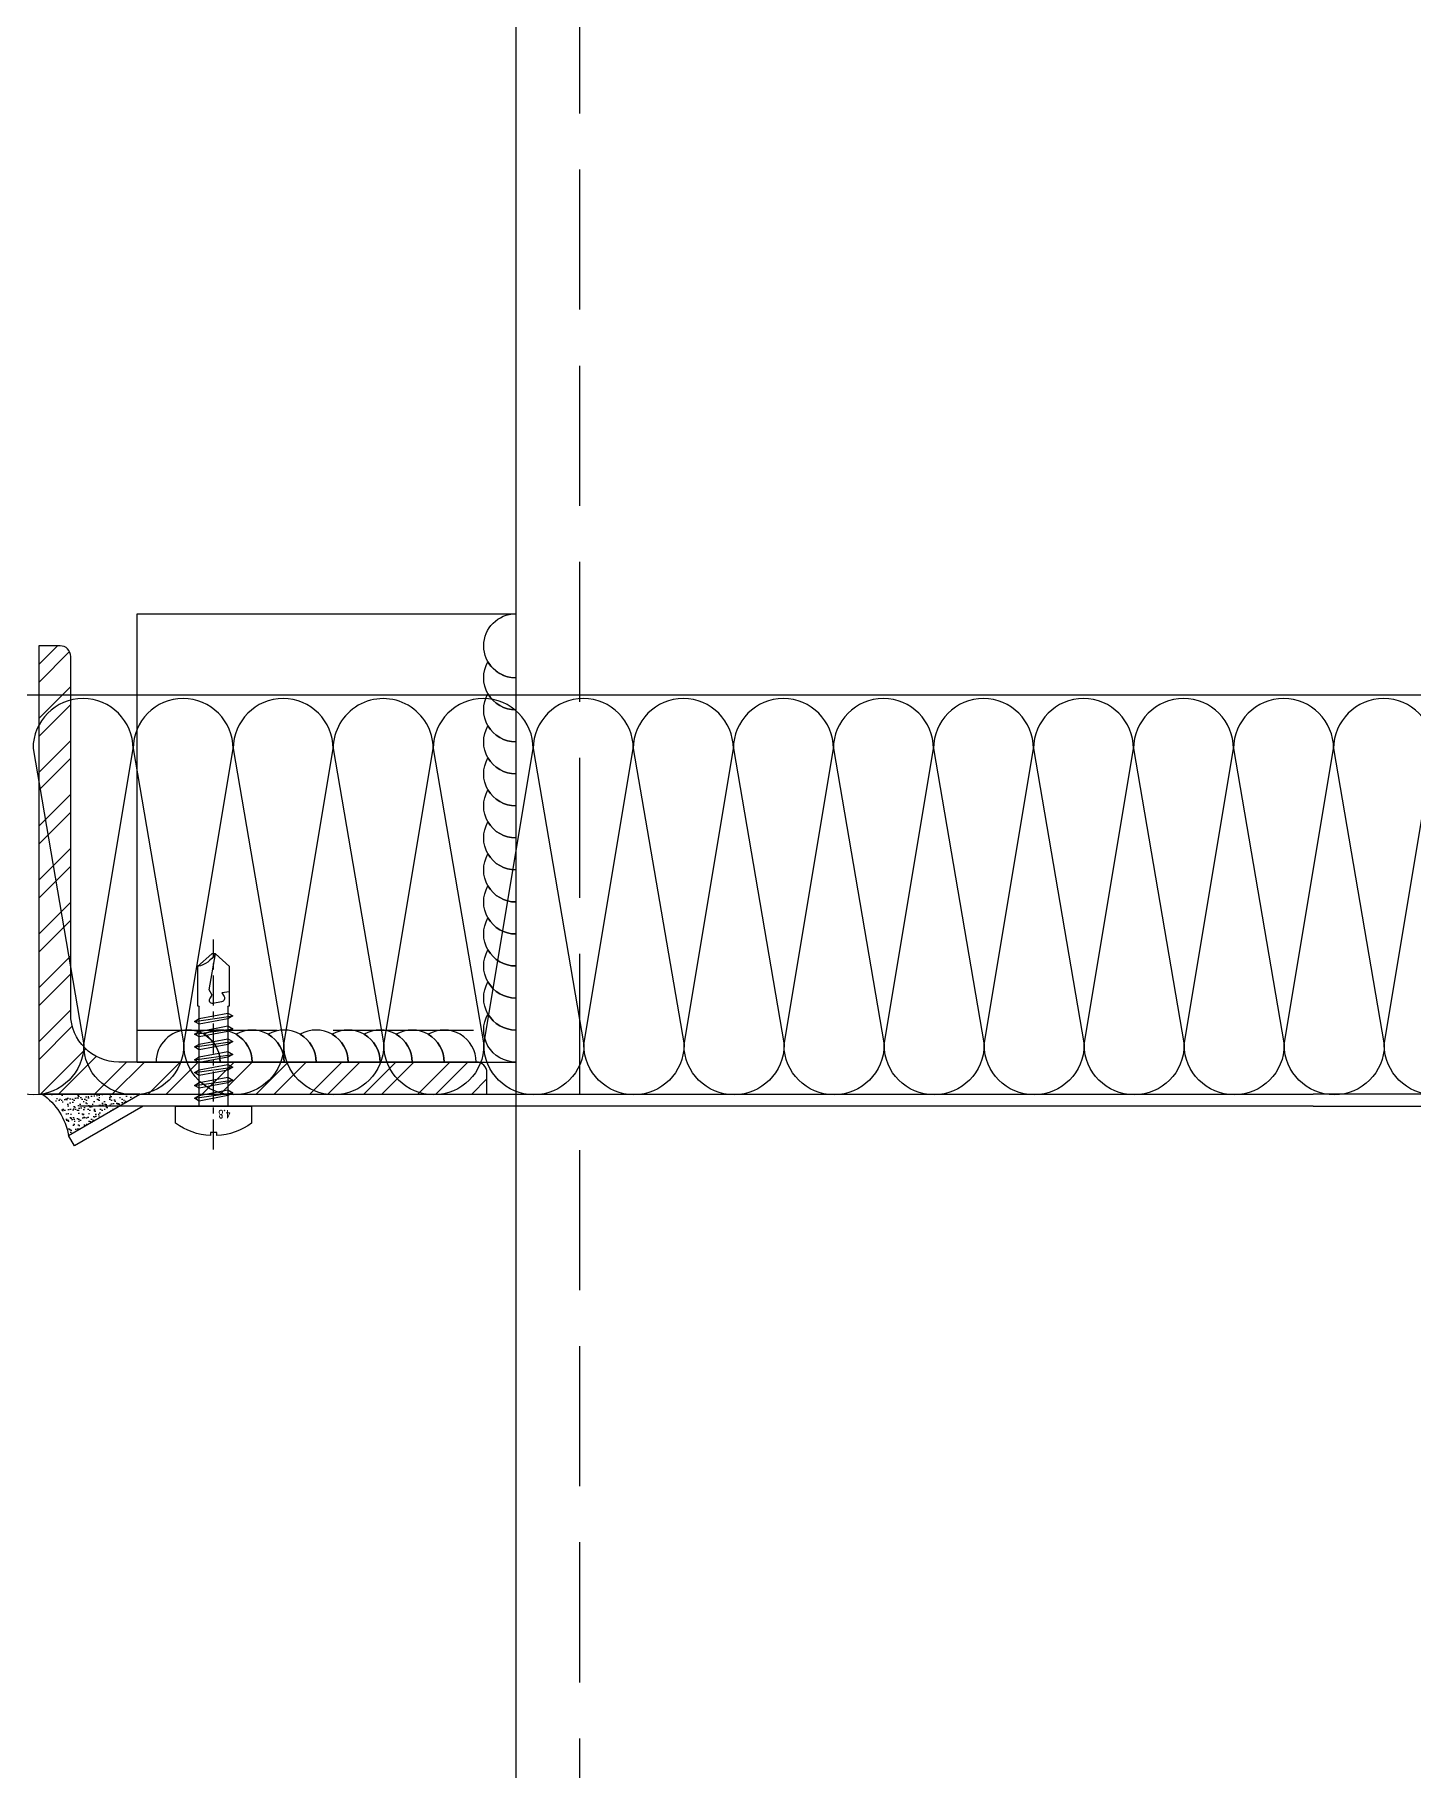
# Model space of a CAD drawing. Extents: x 220580 to 2027826, y -309201 to 71987.
# Drawn here: x 361431.1 to 361603.3, y -153353.8 to -153137 of the extents above; entities that cross this region are included whole.
import ezdxf
from ezdxf.enums import TextEntityAlignment as Align

# ---------------------------------------------------------------- set-up
doc = ezdxf.new("R2010")
doc.units = 0
doc.linetypes.add('CENTER', pattern=[2, 1.25, -0.25, 0.25, -0.25])
doc.linetypes.add('ZN-DASH', pattern=[0.35, 0.25, -0.1])
for name, color, linetype in [('!ZN1-填充-8', 8, 'Continuous'), ('!ZN3-不锈钢板幕墙-7', 7, 'Continuous'), ('!ZN4-辅助材料-1', 1, 'Continuous'), ('!ZN4-配件-11', 11, 'Continuous'), ('!ZN5-钢材投影-40', 40, 'Continuous'), ('!ZN5-钢材断面-2', 2, 'Continuous'), ('!ZN6-虚线-8', 8, 'ZN-DASH'), ('Fill', 8, 'Continuous'), ('焊缝', 8, 'Continuous')]:
    doc.layers.add(name, color=color, linetype=linetype)
doc.styles.add('DHTEXT-1', font='ROMANS.shx', dxfattribs={"width": 0.7, "bigfont": 'CHINESE.shx'})

# ---------------------------------------------------------------- blocks, each defined once
blk = doc.blocks.new('*U2032')
at = {"layer": '!ZN5-钢材投影-40', "ltscale": 0.3}
blk.add_line((-254.4017149738647, 624.1576055331425), (-254.4017149738647, -774.9999999505708), dxfattribs=at)
at = {"layer": '!ZN6-虚线-8', "color": 8, "linetype": 'ZN-DASH', "ltscale": 70}
blk.add_line((-246.4017149738647, -774.9999999505708), (-246.4017149738647, 624.1576055331425), dxfattribs=at)
blk = doc.blocks.new('*U1949')
at = {"linetype": 'ByBlock', "ltscale": 10}
for p, q in [((0.980701996714231, 2.400000000000388), (1.655298003285623, -2.399999999999794)), ((2.580701996714221, 2.400000180351707), (3.255298003285612, -2.399999819648475)), ((4.180701996714211, 2.400000360703027), (4.855298003285602, -2.399999639297155)), ((5.780701996714201, 2.400000541054347), (6.455298003285593, -2.399999458945835)), ((7.38070199671419, 2.400000721405667), (8.055298003285582, -2.399999278594515)), ((8.980701996714181, 2.400000901756987), (9.655298003285573, -2.399999098243195)), ((10.58070199671417, 2.400001082108306), (11.25529800328556, -2.399998917891875)), ((0, 1.789999867445902), (12.37876803610058, 1.790001182417058)), ((12.37911330780593, -1.789998812574835), (0, -1.790000231097596))]:
    blk.add_line(p, q, dxfattribs=at)
at = {"color": 0, "linetype": 'CENTER', "ltscale": 3}
blk.add_line((-5.424020796972441, 2.968965134506063e-13), (20.8, 2.966515921798418e-13), dxfattribs=at)
at = {"linetype": 'ByBlock', "ltscale": 10}
blk.add_lwpolyline([(-3.299999999999955, 0.4000000000003876), (-3.689993742175107, 0.3999999999999488, -0.1474780726293994), (-2.137196594791703, 4.750000000000297), (0, 4.750000000000293), (0, -4.749999999999703), (-2.137196594791703, -4.749999999999703, -0.1474780726293994), (-3.689993742175107, -0.3999999999993538), (-3.299999999999955, -0.3999999999995669)], format="xyb", close=True, dxfattribs=at)
for points in [[(1.303114339079855, -1.789999999999667), (0.6285183325084631, 1.79000000000026), (0.980701996714231, 2.40000000000016), (1.332885660919771, 1.79000000000026), (2.00748166749139, -1.789999999999667), (1.655298003285623, -2.399999999999794)], [(2.903114339079845, -1.789999819648347), (2.228518332508453, 1.79000018035158), (2.580701996714221, 2.40000018035148), (2.932885660919761, 1.79000018035158), (3.60748166749138, -1.789999819648347), (3.255298003285612, -2.399999819648475)], [(4.503114339079834, -1.789999639297027), (3.828518332508443, 1.7900003607029), (4.180701996714211, 2.4000003607028), (4.532885660919751, 1.7900003607029), (5.20748166749137, -1.789999639297027), (4.855298003285602, -2.399999639297155)], [(6.103114339079825, -1.789999458945708), (5.428518332508434, 1.79000054105422), (5.780701996714201, 2.40000054105412), (6.132885660919742, 1.79000054105422), (6.807481667491361, -1.789999458945708), (6.455298003285593, -2.399999458945835)], [(7.703114339079814, -1.789999278594388), (7.028518332508423, 1.79000072140554), (7.38070199671419, 2.40000072140544), (7.732885660919731, 1.79000072140554), (8.40748166749135, -1.789999278594388), (8.055298003285582, -2.399999278594515)], [(9.303114339079805, -1.789999098243068), (8.628518332508413, 1.790000901756859), (8.980701996714181, 2.400000901756759), (9.332885660919722, 1.790000901756859), (10.00748166749134, -1.789999098243068), (9.655298003285573, -2.399999098243195)], [(10.9031143390798, -1.789998917891748), (10.2285183325084, 1.790001082108179), (10.58070199671417, 2.400001082108079), (10.93288566091971, 1.790001082108179), (11.60748166749133, -1.789998917891748), (11.25529800328556, -2.399998917891875)]]:
    blk.add_lwpolyline(points, close=True, dxfattribs=at)
for points in [[(12.37876803610061, -1.789998373019467, -0.414213562373095), (12.51437409670666, -1.925604433625574), (12.51437409670666, -1.993407463929112), (17.43498771318855, -1.993407463929112), (19, -0.2249860862085828), (19, 0.2249893401696905), (17.43498771318764, 1.993410717890958), (12.51437409670666, 1.993410717891413), (12.51437409670666, 1.925607687586625, -0.3961024401722377), (12.37876803610058, 1.790001182417058)], [(14.28923658521796, -1.993407463929112), (14.15465446581345, -1.026745245996176), (13.70006783590713, -1.308347583106263, -0.5304615897786895), (13.01996537693003, -1.003958735079118), (12.82794170274155, 0.08506163728137572, -0.6513157956771675), (13.39763620375697, 0.4671063739168968), (13.84998178346825, 0.1810643161583467), (14.50829240067856, 0.5673457527031811), (19, -0.2249860862085828, -0.2012259957209903), (17.43498771318764, 1.993410717890958)]]:
    blk.add_lwpolyline(points, format="xyb", dxfattribs=at)
at = {"layer": 'Defpoints', "color": 0, "ltscale": 10, "style": 'DHTEXT-1', "width": 0.7}
blk.add_text('4.8', height=1, rotation=90, dxfattribs=at).set_placement((-0.4943080637851551, -1.360906739295844), align=Align.CENTER)
blk = doc.blocks.new('ZN-角钢56X56X4')
at = {"layer": '!ZN1-填充-8'}
h = blk.add_hatch(dxfattribs=at)
h.set_pattern_fill('ANSI32', color=256, scale=0.5, style=0)
h.set_pattern_definition([(45, (0, 0), (-3.367596045400933, 3.367596045400933), []), (45, (2.245065, 0), (-3.367596045400933, 3.367596045400933), [])])
edge = h.paths.add_edge_path()
edge.add_line((0, 0), (-1.243449787580175e-14, 56))
edge.add_line((0, 56), (2.66666666666606, 56))
edge.add_arc((2.666666666665151, 54.66666666666515), 1.333333333334849, 359.99999999996095, 449.99999999996095, ccw=False)
edge.add_line((4, 54.66666666666424), (4.00000000000001, 10))
edge.add_arc((10, 10), 6, 180, 270)
edge.add_line((10, 4), (54.66666666666606, 4.00000000000001))
edge.add_arc((54.66666666666515, 2.666666666665151), 1.333333333334849, 359.99999999996095, 449.99999999996095, ccw=False)
edge.add_line((56, 2.666666666664241), (56, 0))
edge.add_line((56, 0), (0, -1.243449787580175e-14))
at = {"layer": '!ZN5-钢材断面-2'}
blk.add_lwpolyline([(0, 0), (0, 56), (2.66666666666606, 56, -0.4142135623730951), (4, 54.66666666666424), (4, 10, 0.4142135623730951), (10, 4), (54.66666666666606, 4, -0.4142135623730951), (56, 2.666666666664241), (56, 0), (0, 0)], format="xyb", dxfattribs=at)
blk = doc.blocks.new('*U236')
at = {"layer": '!ZN5-钢材断面-2', "extrusion": (0, 0, -1), "zscale": -1, "rotation": 90}
blk.add_blockref('ZN-角钢56X56X4', (0, 0), dxfattribs=at)
blk = doc.blocks.new('20250829153651')
at = {"layer": '!ZN1-填充-8'}
h = blk.add_hatch(dxfattribs=at)
h.set_pattern_fill('AR-SAND', color=256, scale=0.5, style=0)
h.set_pattern_definition([(37.50000000000001, (106.1555944607244, 12109.99999998251), (-0.03149667905480408, 0.9634118845065793), [0, -0.76, 0, -0.85, 0, -0.8125]), (7.499999999999999, (106.1555944607244, 12109.99999998251), (0.8848883526338636, 1.41107303261487), [0, -0.41, 0, -0.685, 0, -0.2625]), (327.5, (105.5405944607337, 12109.99999998251), (1.557070930875748, 0.002829526768482249), [0, -0.25, 0, -0.9, 0, -1.175]), (317.5, (105.5405944607337, 12109.99999998251), (1.503063302286147, 0.4388377824671246), [0, -0.125, 0, -0.59, 0, -0.675])])
edge = h.paths.add_edge_path()
edge.add_line((87.40848228358664, 12109.99999998254), (98.65558447674266, 12109.99999998252))
edge.add_line((98.65558447671356, 12109.99999998251), (89.7168694697757, 12104.83923046703))
edge.add_ellipse((79.4864497911185, 12103.35986329589), major_axis=(-7.309241206491246, 7.309241206491248), ratio=0.9999999999978988, start_angle=233.2282055617725, end_angle=264.9692674028663)
at = {"layer": '!ZN3-不锈钢板幕墙-7', "ltscale": 4}
for p, q in [((89.71686946979025, 12104.83923046707), (98.65558447671356, 12109.99999998251)), ((99.05750826536678, 12108.49999998251), (90.46686946979025, 12103.54019236137)), ((91.1555014839978, 12109.99999998487), (245.2436266799341, 12109.99999998292)), ((245.2436266799341, 12108.49999998292), (91.1555014839978, 12108.4999999849)), ((98.65558447671356, 12109.99999998251), (136.1555014839978, 12109.99999998251)), ((136.1555014839978, 12108.49999998251), (99.05750826536678, 12108.49999998251)), ((282.7435436872183, 12109.99999998251), (245.2436266799341, 12109.99999998251)), ((245.2436266799341, 12108.49999998251), (282.3416198985651, 12108.49999998251)), ((90.46686946979025, 12103.54019236137), (89.71686946979025, 12104.83923046707))]:
    blk.add_line(p, q, dxfattribs=at)
at = {"layer": '!ZN4-辅助材料-1', "ltscale": 4}
blk.add_lwpolyline([(89.71686946979025, 12104.83923046707), (98.65558447671356, 12109.99999998251), (98.65558447671356, 12109.99999998251), (86.4490876129712, 12109.99999998254, -0.1983726770642686), (89.71686946979025, 12104.83923046704)], format="xyb", dxfattribs=at)
at = {"layer": '!ZN5-钢材投影-40', "ltscale": 0.3}
for p, q in [((98.30734292312991, 12169.99999998251), (145.5982852742891, 12169.99999998251)), ((98.30734292312991, 12113.99999998251), (145.5982852742891, 12113.99999998251))]:
    blk.add_line(p, q, dxfattribs=at)
at = {"layer": '!ZN5-钢材投影-40', "ltscale": 30}
blk.add_line((98.30734292312991, 12113.99999998251), (98.30734292312991, 12169.99999998251), dxfattribs=at)
at = {"layer": '!ZN6-虚线-8', "color": 8, "linetype": 'ZN-DASH', "ltscale": 70}
blk.add_line((98.30734292312991, 12117.99999998251), (145.5982852742891, 12117.99999998251), dxfattribs=at)
at = {"layer": 'Fill'}
blk.add_lwpolyline([(265.6000002481742, 12159.81804077909), (41.00000024802284, 12159.81804077909)], dxfattribs=at)
blk.add_lwpolyline([(266.6274939188152, 12116.16496200647, -1), (254.1274939188152, 12116.16496200647), (260.2924559427775, 12153.15473415019, 1), (247.7924559427775, 12153.15473415019), (254.1274939188152, 12116.16496200647, -1), (241.6274939188152, 12116.16496200647), (247.7924559427775, 12153.15473415019, 1), (235.2924559427775, 12153.15473415019), (241.6274939188152, 12116.16496200647, -1), (229.1274939188152, 12116.16496200647), (235.2924559427775, 12153.15473415019, 1), (222.7924559427775, 12153.15473415019), (229.1274939188152, 12116.16496200647, -1), (216.6274939188152, 12116.16496200647), (222.7924559427775, 12153.15473415019, 1), (210.2924559427775, 12153.15473415019), (216.6274939188152, 12116.16496200647, -1), (204.1274939188152, 12116.16496200647), (210.2924559427775, 12153.15473415019, 1), (197.7924559427775, 12153.15473415019), (204.1274939188152, 12116.16496200647, -1), (191.6274939188152, 12116.16496200647), (197.7924559427775, 12153.15473415019, 1), (185.2924559427775, 12153.15473415019), (191.6274939188152, 12116.16496200647, -1), (179.1274939188152, 12116.16496200647), (185.2924559427775, 12153.15473415019, 1), (172.7924559427775, 12153.15473415019), (179.1274939188152, 12116.16496200647, -1), (166.6274939188152, 12116.1649620065), (172.7924559427775, 12153.15473415019, 1), (160.2924559427775, 12153.15473415019), (166.6274939188152, 12116.1649620065, -1), (154.1274939188152, 12116.1649620065), (160.2924559427775, 12153.15473415019, 1), (147.7924559427775, 12153.15473415019), (154.1274939188152, 12116.1649620065, -1), (141.6274939188152, 12116.1649620065), (147.7924559427775, 12153.15473415019, 1), (135.2924559427775, 12153.15473415019), (141.6274939188152, 12116.1649620065, -1), (129.1274939188152, 12116.1649620065), (135.2924559427775, 12153.15473415019, 1), (122.7924559427775, 12153.15473415022), (129.1274939188152, 12116.1649620065, -1), (116.6274939188152, 12116.1649620065), (122.7924559427775, 12153.15473415022, 1), (110.2924559427775, 12153.15473415022), (116.6274939188152, 12116.1649620065, -1), (104.1274939188152, 12116.1649620065), (110.2924559427775, 12153.15473415022, 1), (97.79245594277745, 12153.15473415022), (104.1274939188152, 12116.1649620065, -1), (91.62749391881516, 12116.1649620065), (97.79245594277745, 12153.15473415022, 1), (85.29245594277745, 12153.15473415022), (91.62749391881516, 12116.1649620065, -1), (79.12749391881516, 12116.1649620065)], format="xyb", dxfattribs=at)
at = {"layer": '焊缝', "ltscale": 30}
for points in [[(145.5982852742891, 12113.99999998251, -0.5773502691896255), (142.13418365916, 12119.99999998251, 0.2679491924311229), (145.5982852742891, 12117.99999998251, -0.5773502691896255), (142.13418365916, 12123.99999998251, 0.2679491924311229), (145.5982852742891, 12121.99999998251, -0.5773502691896255), (142.13418365916, 12127.99999998251, 0.2679491924311229), (145.5982852742891, 12125.99999998251, -0.5773502691896255), (142.13418365916, 12131.99999998251, 0.2679491924311229), (145.5982852742891, 12129.99999998251, -0.5773502691896255), (142.13418365916, 12135.99999998251, 0.2679491924311229), (145.5982852742891, 12133.99999998251, -0.5773502691896255), (142.13418365916, 12139.99999998251, 0.2679491924311229), (145.5982852742891, 12137.99999998251, -0.5773502691896255), (142.13418365916, 12143.99999998251, 0.2679491924311229), (145.5982852742891, 12141.99999998251, -0.5773502691896255), (142.13418365916, 12147.99999998251, 0.2679491924311229), (145.5982852742891, 12145.99999998251, -0.5773502691896255), (142.13418365916, 12151.99999998251, 0.2679491924311229), (145.5982852742891, 12149.99999998251, -0.5773502691896255), (142.13418365916, 12155.99999998251, 0.2679491924311229), (145.5982852742891, 12153.99999998251, -0.5773502691896255), (142.13418365916, 12159.99999998251, 0.2679491924311229), (145.5982852742891, 12157.99999998251, -0.5773502691896255), (142.13418365916, 12163.99999998251, 0.2679491924311229), (145.5982852742891, 12161.99999998251, -0.9999999999999999), (145.5982852742891, 12169.99999998251, -0.9999999999999999)], [(140.6666669147089, 12113.99999998251, 0.5773502691896255), (134.6666669147089, 12117.46410159764, -0.2679491924311228), (136.6666669147089, 12113.99999998251, 0.5773502691896255), (130.6666669147089, 12117.46410159764, -0.2679491924311228), (132.6666669147089, 12113.99999998251, 0.5773502691896255), (126.6666669147089, 12117.46410159764, -0.2679491924311228), (128.6666669147089, 12113.99999998251, 0.5773502691896255), (122.6666669147089, 12117.46410159764, -0.2679491924311228), (124.6666669147089, 12113.99999998251, 0.5773502691896255), (118.6666669147089, 12117.46410159764, -0.2679491924311228), (120.6666669147089, 12113.99999998251, 0.5773502691896255), (114.6666669147089, 12117.46410159764, -0.2679491924311228), (116.6666669147089, 12113.99999998251, 0.5773502691896255), (110.6666669147089, 12117.46410159764, -0.2679491924311228), (112.6666669147089, 12113.99999998251, 0.5773502691896255), (106.6666669147089, 12117.46410159764, -0.2679491924311228), (108.6666669147089, 12113.99999998251, 0.9999999999999999), (100.6666669147089, 12113.99999998251, 0.9999999999999999)]]:
    blk.add_lwpolyline(points, format="xyb", dxfattribs=at)
at = {"layer": '!ZN4-配件-11', "color": 1, "rotation": 90}
blk.add_blockref('*U1949', (107.8505099484464, 12108.49999998251), dxfattribs=at)
at = {"layer": '!ZN5-钢材断面-2'}
blk.add_blockref('*U236', (86.00000024802284, 12109.99999998251), dxfattribs=at)
at = {"ltscale": 50}
blk.add_blockref('*U2032', (400.0000002481393, 12149.999999983), dxfattribs=at)

msp = doc.modelspace()

# ---------------------------------------------------------------- block references
at = {"ltscale": 30}
msp.add_blockref('20250829153651', (361345.5587373031, -165379.3509606282), dxfattribs=at)

doc.saveas('drawing.dxf')
